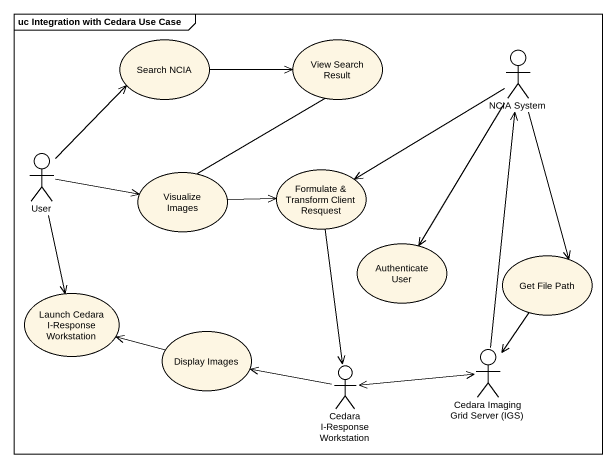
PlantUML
@startuml
mainframe uc Integration with Cedara Use Case
usecase "Search NCIA" as Search_NCIA
usecase "View Search Result" as View_Search_Result
actor "NCIA System" as NCIA_System
actor User
usecase "Visualize Images" as Visualize_Images
usecase "Formulate & Transform Client Resquest" as Formulate_Transform_Client
usecase "Authenticate User" as Authenticate_User
usecase "Get File Path" as Get_File_Path
usecase "Launch Cedara I-Response Workstation" as Launch_Cedara_I_Response
usecase "Display Images" as Display_Images
actor "Cedara I-Response Workstation" as Cedara_I_Response
actor "Cedara Imaging Grid Server (IGS)" as Cedara_Imaging_Grid_Server
Search_NCIA -right-> View_Search_Result
View_Search_Result -- Visualize_Images
NCIA_System -left-> Formulate_Transform_Client
NCIA_System --> Authenticate_User
NCIA_System --> Get_File_Path
User -up-> Search_NCIA
User -right-> Visualize_Images
User --> Launch_Cedara_I_Response
Visualize_Images -right-> Formulate_Transform_Client
Formulate_Transform_Client --> Cedara_I_Response
Get_File_Path --> Cedara_Imaging_Grid_Server
Display_Images -left-> Launch_Cedara_I_Response
Cedara_I_Response -left-> Display_Images
Cedara_I_Response -right-> Cedara_Imaging_Grid_Server
Cedara_Imaging_Grid_Server -up-> NCIA_System
Cedara_Imaging_Grid_Server -left-> Cedara_I_Response
@enduml
